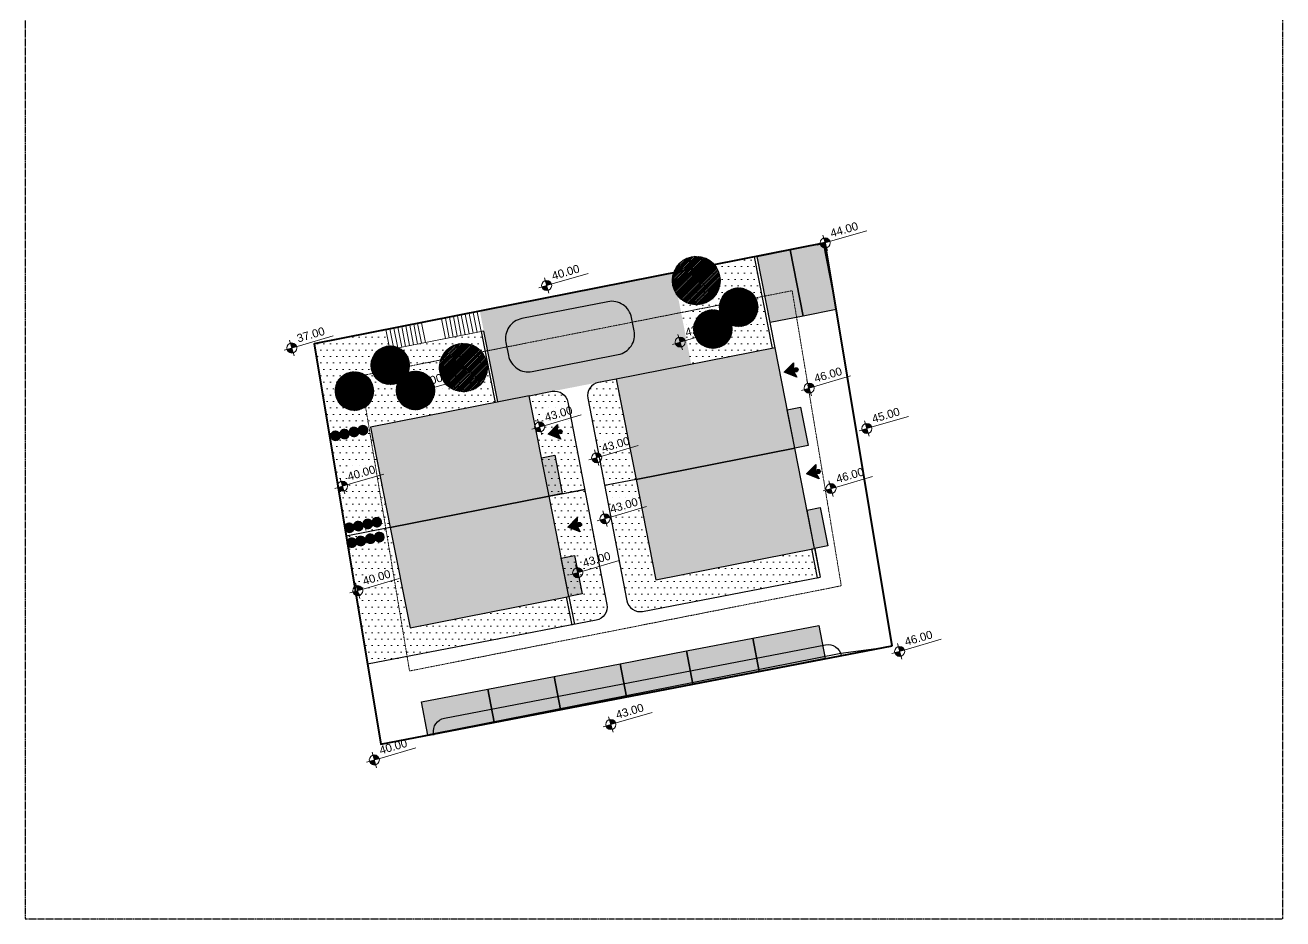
# Model space of a CAD drawing. Header units: millimetres. Extents: x 694231 to 734331, y 4486031 to 4541543.
# Drawn here: x 694231 to 703557, y 4505419 to 4512046 of the extents above; entities that cross this region are included whole.
import ezdxf
from ezdxf.enums import TextEntityAlignment as Align

# ---------------------------------------------------------------- set-up
doc = ezdxf.new("R2010")
doc.units = ezdxf.units.MM
for name, pattern in [('022_ATASEHIR MODERN_ABL_TASIYICI_110-120$0$HIDDEN', [9.525, 6.35, -3.175]), ('AI-Linetype-22', [3.2004, 1.6002, -1.6002]), ('HIDDEN', [0.375, 0.25, -0.125])]:
    doc.linetypes.add(name, pattern=pattern)
for name, color, linetype, lineweight in [('_P10_İ_GirişBina', 250, 'Continuous', 15), ('_P3_S_Duvar_Ç', 7, 'Continuous', 30), ('_P6_BT_Yesil_T', 87, 'Continuous', 5), ('A-merdiven betonarme', 41, 'HIDDEN', 9), ('BS_09_AĞAÇ', 3, 'Continuous', 0), ('DERE_TARAMA', 152, 'Continuous', 0), ('VAZİYET PLANI KOT SEMBOL BS(M)', 2, 'Continuous', 18), ('VAZİYET PLANI KOT YAZI BS(M)', 1, 'Continuous', 18)]:
    doc.layers.add(name, color=color, linetype=linetype, lineweight=lineweight)
doc.layers.add('_P2_D_5_T', color=7, linetype='Continuous', lineweight=20, true_color=0x51565c)
doc.styles.add('LYO_LJD', font='times.ttf')
doc.styles.add('on02.0mm-Arial', font='arial.ttf', dxfattribs={"height": 2})
pattern_1 = [(0, (-19595.13, -39837.417), (23.8125, 47.625), [0, -47.625])]

# ---------------------------------------------------------------- blocks, each defined once
blk = doc.blocks.new('G_BINA')
at = {"layer": '_P10_İ_GirişBina'}
h = blk.add_hatch(color=31, dxfattribs=at)
h.dxf.hatch_style = 1
h.paths.add_polyline_path([(-0.393, -0.098), (0, 0.488), (0.393, -0.098), (0, 0)])
h = blk.add_hatch(color=31, dxfattribs=at)
h.dxf.hatch_style = 1
edge = h.paths.add_edge_path()
edge.add_arc((0, -0.144), 0.109, 0, 360)
at = {"layer": '_P10_İ_GirişBina', "lineweight": 30}
blk.add_lwpolyline([(-0.393, -0.098), (0, 0.488), (0.393, -0.098), (0, 0)], close=True, dxfattribs=at)
blk.add_circle((0, -0.144), 0.109, dxfattribs=at)
at = {"layer": '_P10_İ_GirişBina', "insert": (0.003, 0.355), "char_height": 0.34, "width": 1.584, "attachment_point": 2, "style": 'LYO_LJD'}
blk.add_mtext('{\\fArial Narrow|b0|i0|c162|p34;G}', dxfattribs=at)
blk = doc.blocks.new('*U2')
at = {"layer": 'VAZİYET PLANI KOT SEMBOL BS(M)', "extrusion": (-3.94233e-09, -3.15733e-08, 1)}
h = blk.add_hatch(color=5, dxfattribs=at)
h.dxf.hatch_style = 1
h.paths.add_polyline_path([(0, 7.8), (0, 0), (7.8, 0, 0.414214)])
h.paths.add_polyline_path([(0, 0), (-7.8, 0, 0.414214), (0, -7.8)])
at = {"layer": 'VAZİYET PLANI KOT SEMBOL BS(M)', "color": 5, "extrusion": (-3.94233e-09, -3.15733e-08, 1)}
blk.add_line((12.4, 0, 0), (66.4, 0, 0), dxfattribs=at)
for points in [[(-12.4, 0), (12.4, 0)], [(0, 12.4), (0, -12.4)]]:
    blk.add_lwpolyline(points, dxfattribs=at)
blk.add_circle((0, 0), 7.75, dxfattribs=at)
at = {"layer": 'VAZİYET PLANI KOT YAZI BS(M)', "extrusion": (-3.94233e-09, -3.15733e-08, 1), "style": 'on02.0mm-Arial'}
for tag, p in [('BDK', (11.8, 1.5)), ('TZK', (11.8, -18.4))]:
    blk.add_attdef(tag, text='', height=12.5, dxfattribs=at).set_placement(p, align=Align.BOTTOM_LEFT)
blk = doc.blocks.new('ereff')
at = {"true_color": 0xc7c8ca}
h = blk.add_hatch(color=9, dxfattribs=at)
h.dxf.hatch_style = 1
h.paths.add_polyline_path([(-1458.1, -4329.9), (-1208.1, -4329.9), (-1208.1, -4829.9), (-1458.1, -4829.9)])
at = {"color": 30, "true_color": 0xf8991e}
blk.add_lwpolyline([(-1458.1, -4329.9), (-1208.1, -4329.9), (-1208.1, -4829.9), (-1458.1, -4829.9), (-1458.1, -4329.9)], dxfattribs=at)
blk = doc.blocks.new('QuercusRubra')
at = {"layer": 'BS_09_AĞAÇ', "ltscale": 0.1, "true_color": 0x64815a}
h = blk.add_hatch(dxfattribs=at)
h.set_pattern_fill('ANSI31', color=77, scale=0.030992, angle=322.6119)
h.set_pattern_definition([(7.611940797, (-1785412.38719, -1842232.42255), (-0.013034216255, 0.0975318525524), [])])
edge = h.paths.add_edge_path()
edge.add_arc((0, 0), 2, 322.6119, 682.6119)
at = {"layer": 'BS_09_AĞAÇ', "color": 116}
for points in [[(-1.5, 1.01), (-1.69, 1.06)], [(-1.43, 1.19), (-1.66, 1.11)], [(-1.05, 1.03), (-1.57, 1.25)], [(-1.22, 1.09), (-1.49, 1.01)], [(-1.32, 1.15), (-1.43, 1.41)], [(-1.37, 1.3), (-1.34, 1.51)], [(-1.08, 1.41), (-1.12, 1.65)], [(-0.67, 1.42), (-0.62, 1.92)], [(0.13, 1.79), (0.3, 1.94)], [(0.41, 1.4), (0.68, 1.89)], [(0.57, 1.69), (0.51, 1.94)], [(0.52, 1.61), (0.95, 1.76)], [(0.98, 1.12), (1.17, 1.65)], [(1.07, 1.4), (1.07, 1.71)], [(1.09, 1.4), (1.36, 1.48)], [(1.2, 1.22), (1.75, 1)], [(1.45, 1.11), (1.55, 1.28)], [(-1.49, 1.01), (-1.78, 0.91)], [(1.55, 0.55), (1.94, 0.49)], [(1.65, 0.17), (2, -0.14)], [(1.74, 0.52), (1.89, 0.7)], [(1.82, 0.24), (2, 0.15)], [(1.85, 0.02), (2.01, 0.08)], [(-1.81, -0.07), (-2, -0.17)], [(-1.56, -0.25), (-1.98, -0.34)], [(-1.57, -0.96), (-1.61, -0.62), (-1.96, -0.48)], [(-1.78, -0.56), (-1.91, -0.62)], [(-1.72, -0.87), (-1.8, -0.88)], [(-1.28, -0.93), (-1.44, -1.17), (-1.56, -1.22)], [(-1.28, -0.96), (-1.08, -1.4), (-1.11, -1.68)], [(-1.46, -1.05), (-1.67, -1.14)], [(-1.23, -1.34), (-1.5, -1.35)], [(-1.18, -1.22), (-1.31, -1.52)], [(-1.25, -1.42), (-1.18, -1.65)], [(-0.23, -1.37), (-0.5, -1.61), (-1.03, -1.72)], [(-0.78, -1.67), (-0.76, -1.84)], [(-0.48, -1.78), (-0.61, -1.89)], [(-0.5, -1.61), (-0.47, -1.96)], [(-0.17, -1.63), (-0.35, -1.95)], [(-0.24, -1.77), (-0.1, -1.98)], [(-0.1, -1.73), (0.07, -1.97)], [(0.36, -1.7), (0.23, -2)], [(0.37, -1.58), (0.61, -1.91)], [(0.68, -1.34), (1.06, -1.72)], [(0.84, -1.5), (0.81, -1.85)], [(0.99, -1.38), (1.27, -1.58)], [(1.32, -1.29), (1.42, -1.4)]]:
    blk.add_lwpolyline(points, dxfattribs=at)
for points in [[(-0.7, 0.78, 0.05, 0, 0), (-1.04, 1.05, 0, 0, 0), (-1.09, 1.4, 0, 0, 0), (-1.21, 1.61, 0, 0, 0)], [(0.62, 0.91, 0.05, 0, 0), (1, 0.97, 0, 0, 0), (0.98, 1.11, 0, 0, 0), (1.44, 1.39, 0, 0, 0)], [(1.03, 0.31, 0.05, 0, 0), (1.65, 0.17, 0, 0, 0), (1.98, 0.37, 0, 0, 0)], [(0.26, -0.87, 0.0834, 0.05, 0), (-0.24, -1.37, 0.05, 0, 0), (-1.19, -1.22, 0, 0, 0), (-1.88, -0.76, 0, 0, 0)], [(-1.18, -0.34, 0.05, 0.05, 0), (-1.27, -0.68, 0.05, 0, 0), (-1.28, -0.93, 0, 0, 0), (-1.72, -1.03, 0, 0, 0)], [(-0.23, -1.37, 0.05, 0, 0), (-0.12, -1.74, 0, 0, 0), (-0.24, -1.96, 0, 0, 0)], [(0.35, -1.25, 0.05, 0, 0), (0.37, -1.98, 0, 0, 0)]]:
    blk.add_lwpolyline(points, format="xyseb", dxfattribs=at)
at = {"layer": 'BS_09_AĞAÇ', "color": 36}
for points in [[(0, 0, 0.167, 0.0834, 0), (-0.67, 0.05, 0.0834, 0.05, 0), (-0.55, 0.47, 0.05, 0.0334, 0), (-0.7, 0.78, 0.0334, 0.0334, 0), (-0.67, 1.03, 0.05, 0, 0), (-0.67, 1.4, 0, 0, 0), (-0.93, 1.77, 0, 0, 0)], [(0, 0, 0.167, 0.0834, 0), (0.26, 0.29, 0.0834, 0.0834, 0), (0.35, 0.54, 0.0834, 0.05, 0), (0.61, 0.9, 0.05, 0, 0), (0.4, 1.4, 0, 0, 0), (0.13, 1.8, 0, 0, 0), (0.1, 1.96, 0, 0, 0)], [(-0.67, 0.05, 0.0834, 0.05, 0), (-1.18, -0.35, 0.05, 0, 0), (-1.41, -0.34, 0, 0, 0), (-1.75, -0.11, 0, 0, 0), (-1.98, 0.14, 0, 0, 0)], [(0, 0, 0.167, 0.0834, 0), (0.31, -0.48, 0.0834, 0.0834, 0), (0.26, -0.85, 0.0834, 0.05, 0), (0.36, -1.25, 0.05, 0, 0), (0.99, -1.39, 0, 0, 0), (1.65, -1.19, 0, 0, 0)], [(0.28, 0.29, 0.0834, 0.05, 0), (1.02, 0.32, 0.05, 0, 0), (1.55, 0.55, 0, 0, 0), (1.79, 0.81, 0, 0, 0)]]:
    blk.add_lwpolyline(points, format="xyseb", dxfattribs=at)
at = {"layer": 'BS_09_AĞAÇ'}
blk.add_circle((0, 0), 2, dxfattribs=at)

msp = doc.modelspace()

# ---------------------------------------------------------------- hatches: boundary and pattern name
at = {"lineweight": 80, "true_color": 0x904637}
h = msp.add_hatch(color=17, dxfattribs=at)
h.dxf.hatch_style = 1
edge = h.paths.add_edge_path()
edge.add_arc((700112.5, 4508736.4), 15.3, 0, 360)
h.paths.add_polyline_path([(700117.9, 4508681.3), (700026.1, 4508717.7), (700094.6, 4508788.7), (700092.8, 4508732.1)])
h.paths.add_polyline_path([(700123.8, 4508705.5), (700109.8, 4508770.2), (700013, 4508749.3), (700027, 4508684.5)], flags=9)
h.paths.add_polyline_path([(700085.2, 4508165.6), (699938.5, 4508909.9), (698761.2, 4508677.7), (698907.9, 4507933.4)])
h.paths.add_polyline_path([(699882.4, 4509194.1), (699980.5, 4509213.5), (700036.6, 4508929.2), (699938.5, 4508909.9)])
h.paths.add_polyline_path([(700029.2, 4508449.9), (700127.3, 4508469.2), (700183.3, 4508185), (700085.2, 4508165.6)])
h.paths.add_polyline_path([(699938.7, 4508908.6), (699791.7, 4509654.1), (698614.4, 4509422), (698761.2, 4508677.7), (699938.5, 4508909.9)])
h = msp.add_hatch(color=17, dxfattribs=at)
h.dxf.hatch_style = 1
h.paths.add_polyline_path([(698115.8, 4508552.6), (697968.8, 4509298.1), (696791.5, 4509065.9), (696938.3, 4508321.7), (698115.6, 4508553.8)])
h.paths.add_polyline_path([(698059.5, 4508838.1), (698157.7, 4508857.4), (698213.7, 4508573.2), (698115.6, 4508553.9)])
h = msp.add_hatch(color=17, dxfattribs=at)
h.dxf.hatch_style = 1
h.paths.add_polyline_path([(698206.3, 4508093.9), (698304.4, 4508113.2), (698360.4, 4507829), (698262.3, 4507809.6)])
h.paths.add_polyline_path([(698262.3, 4507809.6), (698115.6, 4508553.9), (696938.3, 4508321.7), (697085, 4507577.4), (698262.3, 4507809.6)])
at = {"layer": '_P2_D_5_T', "lineweight": 0, "true_color": 0x745e3d}
h = msp.add_hatch(dxfattribs=at)
h.set_pattern_fill('ANSI31', color=37, scale=0.005, angle=28)
h.set_pattern_definition([(73, (-19595.128716, -39837.4173), (-0.015181338000913, 0.004641400812473), [])])
h.paths.add_polyline_path([(699036.9, 4510208.9), (697602.4, 4509926.1), (697735.8, 4509252.1), (699170.5, 4509531.6)])
h.paths.add_polyline_path([(698629.1, 4509602.9), (697991.4, 4509477.2, -0.414214), (697815.2, 4509595.3), (697795.8, 4509693.4, -0.414214), (697914, 4509869.6), (698551.7, 4509995.3, -0.414214), (698727.9, 4509877.2), (698747.2, 4509779.1, -0.414214)], flags=16)
at = {"layer": '_P6_BT_Yesil_T'}
h = msp.add_hatch(dxfattribs=at)
h.set_pattern_fill('DOTS', color=256, scale=30)
h.set_pattern_definition(pattern_1)
h.paths.add_polyline_path([(699036.9, 4510208.9), (699638.6, 4510327.6), (699772.1, 4509650.3), (699170.5, 4509531.6)])
h = msp.add_hatch(dxfattribs=at)
h.set_pattern_fill('DOTS', color=256, scale=30)
h.set_pattern_definition(pattern_1)
h.paths.add_polyline_path([(696486.2, 4509005), (696373.2, 4509683.7), (696905.9, 4509787.9), (696934.7, 4509640.7), (697611.9, 4509773.2), (697715.4, 4509248.1)])
h = msp.add_hatch(dxfattribs=at)
h.set_pattern_fill('DOTS', color=256, scale=30)
h.set_pattern_definition(pattern_1)
h.paths.add_polyline_path([(698614.4, 4509422), (698482.8, 4509396.7, 0.41436), (698403.5, 4509279.6), (698528.2, 4508631.8), (698761.2, 4508677.7)])
h = msp.add_hatch(dxfattribs=at)
h.set_pattern_fill('DOTS', color=256, scale=30)
h.set_pattern_definition(pattern_1)
h.paths.add_polyline_path([(698256.2, 4509251.5, 0.414068), (698139.1, 4509330.8), (697968.8, 4509298.1), (698115.8, 4508552.6), (698380.8, 4508603.6)])
edge = h.paths.add_edge_path()
edge.add_line((698262.4, 4507809.6), (698303.4, 4507601.6))
edge.add_line((698303.4, 4507601.6), (698465.8, 4507632.9))
edge.add_arc((698446.9, 4507731.1), 100, 280.89334, 370.89334)
edge.add_line((698545.1, 4507750), (698380.8, 4508603.6))
edge.add_line((698380.8, 4508603.6), (698115.8, 4508552.6))
edge.add_line((698115.8, 4508552.6), (698262.3, 4507809.6))
edge.add_line((698262.3, 4507809.6), (698262.4, 4507809.6))
h.paths.add_polyline_path([(698283.7, 4507597.8), (698242.7, 4507805.7), (697085, 4507577.4), (696938.3, 4508321.7), (696938.3, 4508321.7), (696610.7, 4508257.1), (696769, 4507306.3)])
h = msp.add_hatch(dxfattribs=at)
h.set_pattern_fill('DOTS', color=256, scale=30)
h.set_pattern_definition(pattern_1)
h.paths.add_polyline_path([(696486.1, 4509005.7), (696610.7, 4508257.1), (696938.3, 4508321.7), (696791.5, 4509065.9)])
h = msp.add_hatch(dxfattribs=at)
h.set_pattern_fill('DOTS', color=256, scale=30)
h.set_pattern_definition(pattern_1)
h.paths.add_polyline_path([(698692.4, 4507778.3, 0.414214), (698809.5, 4507699), (700107.6, 4507948.8), (700065.6, 4508161.7), (698907.9, 4507933.4), (698761.2, 4508677.7), (698528.2, 4508631.8)])
at = {"layer": 'DERE_TARAMA'}
h = msp.add_hatch(color=133, dxfattribs=at)
h.dxf.hatch_style = 1
h.paths.add_polyline_path([(697914, 4509869.6, 0.414214), (697795.8, 4509693.4), (697815.2, 4509595.3, 0.414214), (697991.4, 4509477.2), (698629.1, 4509602.9, 0.414214), (698747.2, 4509779.1), (698727.9, 4509877.2, 0.414214), (698551.7, 4509995.3)])

# ---------------------------------------------------------------- linework, layer by layer
at = {"color": 1, "lineweight": 40}
msp.add_lwpolyline([(700660.9, 4507444.3), (700163.7, 4510431.1), (696373.2, 4509683.7), (696867.5, 4506714.3)], close=True, dxfattribs=at)
at = {"color": 5}
for points in [[(696373.2, 4509683.7), (700163.7, 4510431.1)], [(696867.5, 4506714.3), (696373.2, 4509683.7)], [(696966.1, 4506730.7), (697260, 4506792.4), (700279.7, 4507388), (700577.3, 4507429.6)], [(697260.4, 4506789.9), (700282.9, 4507371.6)]]:
    msp.add_lwpolyline(points, dxfattribs=at)
at = {"color": 1, "lineweight": 30}
for points in [[(697582.7, 4509922.2), (696373.2, 4509683.7), (696867.5, 4506714.3), (698657.9, 4507058.8)], [(698657.9, 4507058.8), (700660.9, 4507444.3)]]:
    msp.add_lwpolyline(points, dxfattribs=at)
at = {"color": 7, "lineweight": 30}
for points in [[(699938.7, 4508908.6), (699791.7, 4509654.1), (698614.4, 4509422), (698761.2, 4508677.7), (699938.5, 4508909.9)], [(698115.8, 4508552.6), (697968.8, 4509298.1), (696791.5, 4509065.9), (696938.3, 4508321.7), (698115.6, 4508553.8)], [(698059.5, 4508838.1), (698157.7, 4508857.4), (698213.7, 4508573.2), (698115.6, 4508553.9), (698059.5, 4508838.1)], [(698262.3, 4507809.6), (698115.6, 4508553.9), (696938.3, 4508321.7), (697085, 4507577.4), (698262.3, 4507809.6)]]:
    msp.add_lwpolyline(points, close=True, dxfattribs=at)
for points in [[(699882.4, 4509194.1), (699980.5, 4509213.5), (700036.6, 4508929.2), (699938.5, 4508909.9), (699882.4, 4509194.1)], [(700085.2, 4508165.6), (699938.5, 4508909.9), (698761.2, 4508677.7), (698907.9, 4507933.4), (700085.2, 4508165.6)], [(700029.2, 4508449.9), (700127.3, 4508469.2), (700183.3, 4508185), (700085.2, 4508165.6), (700029.2, 4508449.9)], [(698206.3, 4508093.9), (698304.4, 4508113.2), (698360.4, 4507829), (698262.3, 4507809.6), (698206.3, 4508093.9)]]:
    msp.add_lwpolyline(points, dxfattribs=at)
at = {"color": 8}
msp.add_lwpolyline([(697262.1, 4506780), (697260, 4506792.4, -0.406859), (697339.8, 4506907), (700165.8, 4507450.9, -0.412858), (700282.8, 4507372), (700282.9, 4507371.6)], format="xyb", dxfattribs=at)
at = {"layer": '_P3_S_Duvar_Ç', "lineweight": 30}
msp.add_line((700085.5, 4508164.4), (700127.2, 4507952.6), dxfattribs=at)
at = {"layer": '_P3_S_Duvar_Ç', "color": 3, "lineweight": 30}
for points in [[(700660.9, 4507444.3), (700163.7, 4510431.1), (696373.2, 4509683.7), (696867.5, 4506714.3), (700660.9, 4507444.3)], [(698115.6, 4508553.8), (698380.4, 4508606)], [(696867.5, 4506714.3), (700660.9, 4507444.3)]]:
    msp.add_lwpolyline(points, dxfattribs=at)
at = {"layer": '_P3_S_Duvar_Ç', "lineweight": 30}
for points in [[(699772.1, 4509650.3), (699638.6, 4510327.6)], [(699791.7, 4509654.1), (699658.2, 4510331.4)], [(697735.3, 4509252), (697631.7, 4509777.2), (697611.9, 4509773.2), (697715.7, 4509248.2)], [(698115.8, 4508552.6), (698380.8, 4508603.6)], [(698761.2, 4508677.7), (698528.2, 4508631.8)], [(696938.3, 4508321.7), (696610.7, 4508257.1)], [(700107.6, 4507948.8), (700065.6, 4508161.7), (700085.2, 4508165.6), (700127.2, 4507952.6)], [(700107.6, 4507948.8), (700127.2, 4507952.6)], [(698242.7, 4507805.7), (698283.7, 4507597.8)], [(698262.4, 4507809.6), (698303.4, 4507601.6)]]:
    msp.add_lwpolyline(points, dxfattribs=at)
at = {"layer": '_P3_S_Duvar_Ç', "color": 7, "lineweight": 30, "true_color": 0xffffff}
msp.add_lwpolyline([(697914, 4509869.6, 0.414214), (697795.8, 4509693.4), (697815.2, 4509595.3, 0.414214), (697991.4, 4509477.2), (698629.1, 4509602.9, 0.414214), (698747.2, 4509779.1), (698727.9, 4509877.2, 0.414214), (698551.7, 4509995.3), (697914, 4509869.6, 0.414214)], format="xyb", close=True, dxfattribs=at)
at = {"layer": '_P3_S_Duvar_Ç', "color": 7, "lineweight": 13}
for points in [[(697524.2, 4509908.9), (697553, 4509761.7)], [(697553.6, 4509914.7), (697582.4, 4509767.5)], [(697583.1, 4509920.5), (697611.9, 4509773.2)], [(697023.7, 4509811), (697052.5, 4509663.8)], [(697053.1, 4509816.7), (697081.9, 4509669.5)], [(697082.6, 4509822.5), (697111.4, 4509675.3)], [(697112, 4509828.3), (697140.8, 4509681.1)], [(697141.5, 4509834), (697170.3, 4509686.8)], [(697170.9, 4509839.8), (697199.7, 4509692.6)], [(697170.9, 4509839.8), (697199.7, 4509692.6)], [(697318.1, 4509868.6), (697346.9, 4509721.4)], [(697347.5, 4509874.3), (697376.3, 4509727.2)], [(697377, 4509880.1), (697405.8, 4509732.9)], [(697406.4, 4509885.9), (697435.2, 4509738.7)], [(697435.9, 4509891.6), (697464.7, 4509744.4)], [(697465.3, 4509897.4), (697494.1, 4509750.2)], [(697494.8, 4509903.2), (697523.6, 4509756)], [(696905.9, 4509787.9), (696934.7, 4509640.7)], [(696935.4, 4509793.7), (696964.2, 4509646.5)], [(696964.8, 4509799.5), (696993.6, 4509652.3)], [(696994.2, 4509805.2), (697023, 4509658)], [(697611.9, 4509773.2), (697199.7, 4509692.6)], [(697199.7, 4509692.6), (697346.9, 4509721.4)], [(697611.9, 4509773.2), (697611.9, 4509773.2)], [(697199.7, 4509692.6), (696934.7, 4509640.7)]]:
    msp.add_lwpolyline(points, dxfattribs=at)
at = {"layer": '_P3_S_Duvar_Ç', "lineweight": 30}
for points in [[(698614.4, 4509422), (698482.8, 4509396.7, 0.41436), (698403.5, 4509279.6), (698692.4, 4507778.3, 0.414214), (698809.5, 4507699), (700127.2, 4507952.6)], [(697968.8, 4509298.1), (698139.1, 4509330.8, -0.414068), (698256.2, 4509251.5), (698545.1, 4507750, -0.414214), (698465.8, 4507632.9), (696769, 4507306.3)]]:
    msp.add_lwpolyline(points, format="xyb", dxfattribs=at)
at = {"layer": '_P6_BT_Yesil_T', "color": 2, "linetype": '022_ATASEHIR MODERN_ABL_TASIYICI_110-120$0$HIDDEN', "lineweight": 30}
msp.add_lwpolyline([(694231.1, 4505419), (703557, 4505419), (703557, 4512181.2), (694231.1, 4512181.2)], close=True, dxfattribs=at)
at = {"layer": 'A-merdiven betonarme', "color": 4, "linetype": 'AI-Linetype-22'}
for points in [[(697081.3, 4507257), (696717, 4509445.7), (699918.5, 4510077), (700282.8, 4507888.5)], [(697081.3, 4507257), (700282.8, 4507888.5)]]:
    msp.add_lwpolyline(points, dxfattribs=at)

# ---------------------------------------------------------------- block references
at = {"lineweight": 80}
for p, rotation in [((699407.3, 4505359), 191.154320375393), ((699652.6, 4505407.4), 191.154320375393), ((704644.2, 4506980.7), 280.8933411657507), ((704153.3, 4506886.2), 280.8933411657507), ((703662.3, 4506791.7), 280.8933411657507), ((703171.3, 4506697.2), 280.8933411657507), ((702680.3, 4506602.7), 280.8933411657507), ((702189.3, 4506508.2), 280.8933411657507)]:
    msp.add_blockref('ereff', p, dxfattribs=dict(at, rotation=rotation))
at = {"layer": '_P10_İ_GirişBina', "xscale": 139.9999999410171, "yscale": 139.9999999410171, "zscale": 139.9999999410171, "rotation": 102.2110293724766}
for p in [(699927, 4509486.2), (698177.1, 4509027.1), (700092.8, 4508732.1), (698321.5, 4508338.6)]:
    msp.add_blockref('G_BINA', p, dxfattribs=at)
at = {"layer": 'BS_09_AĞAÇ'}
for p, xscale, yscale, zscale, rotation in [((699207.6, 4510152.1), 89.62945827719632, 89.62945827719632, 89.62945827719632, 37.38805920295565), ((699521.8, 4509954.4, 0), 71.70356662175706, 71.70356662175706, 71.70356662175706, 37.38805920295565), ((699330.8, 4509792.7, 0), 71.70356662175706, 71.70356662175706, 71.70356662175706, 37.38805920295565), ((696938.4, 4509524.2), 71.70356662175706, 71.70356662175706, 71.70356662175706, 37.38805920295565), ((697480.6, 4509506.7), 89.62945827719632, 89.62945827719632, 89.62945827719632, 37.38805920295565), ((696672.2, 4509332.5), 71.70356662175706, 71.70356662175706, 71.70356662175706, 37.38805920295565), ((697125.2, 4509337.1, 0), 71.70356662175706, 71.70356662175706, 71.70356662175706, 37.38805920295565), ((696599, 4509013.5), 17.92589165543927, 17.92589165543927, 17.92589165543927, 37.3880592029556), ((696670, 4509029.9), 17.92589165543927, 17.92589165543927, 17.92589165543927, 37.3880592029556), ((696736.5, 4509042.6), 17.92589165543927, 17.92589165543927, 17.92589165543927, 37.3880592029556), ((696532.5, 4509000.8), 17.92589165543927, 17.92589165543927, 17.92589165543927, 37.3880592029556), ((696838.7, 4508360.4), 17.92589165543927, 17.92589165543927, 17.92589165543927, 37.3880592029556), ((696634.7, 4508318.6), 17.92589165543927, 17.92589165543927, 17.92589165543927, 37.3880592029556), ((696701.2, 4508331.3), 17.92589165543927, 17.92589165543927, 17.92589165543927, 37.3880592029556), ((696772.2, 4508347.7), 17.92589165543927, 17.92589165543927, 17.92589165543927, 37.3880592029556), ((696653, 4508208.3), 17.92589165543927, 17.92589165543927, 17.92589165543927, 37.3880592029556), ((696719.5, 4508221), 17.92589165543927, 17.92589165543927, 17.92589165543927, 37.3880592029556), ((696790.5, 4508237.4), 17.92589165543927, 17.92589165543927, 17.92589165543927, 37.3880592029556), ((696857, 4508250.1), 17.92589165543927, 17.92589165543927, 17.92589165543927, 37.3880592029556)]:
    msp.add_blockref('QuercusRubra', p, dxfattribs=dict(at, xscale=xscale, yscale=yscale, zscale=zscale, rotation=rotation))
at = {"layer": 'VAZİYET PLANI KOT SEMBOL BS(M)', "extrusion": (-4.99228e-08, 1.83037e-08, 1)}
ref = msp.add_blockref('*U2', (700163.7, 4510431.1, 0), dxfattribs=dict(at, xscale=4.821428571428654, yscale=4.821428571428654, zscale=4.821428571428654, rotation=16.29144000276388))
ref.add_attrib('BDK', '44.00', dxfattribs={"layer": 'VAZİYET PLANI KOT YAZI BS(M)', "extrusion": (-4.48498e-08, -1.31077e-08, 1), "height": 60.27, "rotation": 16.29144, "style": 'on02.0mm-Arial'}).set_placement((700216.3, 4510454.3, -0.1), align=Align.BOTTOM_LEFT)
ref = msp.add_blockref('*U2', (698098.1, 4510115.1, 0), dxfattribs=dict(at, xscale=4.821428571428654, yscale=4.821428571428654, zscale=4.821428571428654, rotation=16.29144000276388))
ref.add_attrib('BDK', '40.00', dxfattribs={"layer": 'VAZİYET PLANI KOT YAZI BS(M)', "extrusion": (-4.48498e-08, -1.31077e-08, 1), "height": 60.27, "rotation": 16.29144, "style": 'on02.0mm-Arial'}).set_placement((698150.7, 4510138.3, -0.1), align=Align.BOTTOM_LEFT)
ref = msp.add_blockref('*U2', (699087.9, 4509695.7, 0), dxfattribs=dict(at, xscale=4.821428571428654, yscale=4.821428571428654, zscale=4.821428571428654, rotation=16.29144000276388))
ref.add_attrib('BDK', '43.00', dxfattribs={"layer": 'VAZİYET PLANI KOT YAZI BS(M)', "color": 6, "extrusion": (-4.48498e-08, -1.31077e-08, 1), "height": 60.27, "rotation": 16.29144, "style": 'on02.0mm-Arial'}).set_placement((699140.5, 4509718.9, -0.1), align=Align.BOTTOM_LEFT)
ref = msp.add_blockref('*U2', (696208.5, 4509652, 0), dxfattribs=dict(at, xscale=4.821428571428654, yscale=4.821428571428654, zscale=4.821428571428654, rotation=16.29144000276388))
ref.add_attrib('BDK', '37.00', dxfattribs={"layer": 'VAZİYET PLANI KOT YAZI BS(M)', "extrusion": (-4.48498e-08, -1.31077e-08, 1), "height": 60.27, "rotation": 16.29144, "style": 'on02.0mm-Arial'}).set_placement((696261.1, 4509675.2, -0.1), align=Align.BOTTOM_LEFT)
ref = msp.add_blockref('*U2', (697081.8, 4509307, 0), dxfattribs=dict(at, xscale=4.821428571428654, yscale=4.821428571428654, zscale=4.821428571428654, rotation=16.29144000276388))
ref.add_attrib('BDK', '40.00', dxfattribs={"layer": 'VAZİYET PLANI KOT YAZI BS(M)', "color": 6, "extrusion": (-4.48498e-08, -1.31077e-08, 1), "height": 60.27, "rotation": 16.29144, "style": 'on02.0mm-Arial'}).set_placement((697134.4, 4509330.1, -0.1), align=Align.BOTTOM_LEFT)
ref = msp.add_blockref('*U2', (700044.3, 4509354.7, 0), dxfattribs=dict(at, xscale=4.821428571428654, yscale=4.821428571428654, zscale=4.821428571428654, rotation=16.29144000276388))
ref.add_attrib('BDK', '46.00', dxfattribs={"layer": 'VAZİYET PLANI KOT YAZI BS(M)', "color": 6, "extrusion": (-4.48498e-08, -1.31077e-08, 1), "height": 60.27, "rotation": 16.29144, "style": 'on02.0mm-Arial'}).set_placement((700096.9, 4509377.9, -0.1), align=Align.BOTTOM_LEFT)
ref = msp.add_blockref('*U2', (698046.2, 4509066.5, 0), dxfattribs=dict(at, xscale=4.821428571428654, yscale=4.821428571428654, zscale=4.821428571428654, rotation=16.29144000276388))
ref.add_attrib('BDK', '43.00', dxfattribs={"layer": 'VAZİYET PLANI KOT YAZI BS(M)', "color": 6, "extrusion": (-4.48498e-08, -1.31077e-08, 1), "height": 60.27, "rotation": 16.29144, "style": 'on02.0mm-Arial'}).set_placement((698098.8, 4509089.6, -0.1), align=Align.BOTTOM_LEFT)
ref = msp.add_blockref('*U2', (700472.8, 4509055.2, 0), dxfattribs=dict(at, xscale=4.821428571428654, yscale=4.821428571428654, zscale=4.821428571428654, rotation=16.29144000276388))
ref.add_attrib('BDK', '45.00', dxfattribs={"layer": 'VAZİYET PLANI KOT YAZI BS(M)', "extrusion": (-4.48498e-08, -1.31077e-08, 1), "height": 60.27, "rotation": 16.29144, "style": 'on02.0mm-Arial'}).set_placement((700525.4, 4509078.3, -0.1), align=Align.BOTTOM_LEFT)
ref = msp.add_blockref('*U2', (698468.9, 4508838.4, 0), dxfattribs=dict(at, xscale=4.821428571428654, yscale=4.821428571428654, zscale=4.821428571428654, rotation=16.29144000276388))
ref.add_attrib('BDK', '43.00', dxfattribs={"layer": 'VAZİYET PLANI KOT YAZI BS(M)', "color": 6, "extrusion": (-4.48498e-08, -1.31077e-08, 1), "height": 60.27, "rotation": 16.29144, "style": 'on02.0mm-Arial'}).set_placement((698521.5, 4508861.6, -0.1), align=Align.BOTTOM_LEFT)
ref = msp.add_blockref('*U2', (696583.8, 4508626.8, 0), dxfattribs=dict(at, xscale=4.821428571428654, yscale=4.821428571428654, zscale=4.821428571428654, rotation=16.29144000276388))
ref.add_attrib('BDK', '40.00', dxfattribs={"layer": 'VAZİYET PLANI KOT YAZI BS(M)', "color": 6, "extrusion": (-4.48498e-08, -1.31077e-08, 1), "height": 60.27, "rotation": 16.29144, "style": 'on02.0mm-Arial'}).set_placement((696636.4, 4508650, -0.1), align=Align.BOTTOM_LEFT)
ref = msp.add_blockref('*U2', (700206.5, 4508609.3, 0), dxfattribs=dict(at, xscale=4.821428571428654, yscale=4.821428571428654, zscale=4.821428571428654, rotation=16.29144000276388))
ref.add_attrib('BDK', '46.00', dxfattribs={"layer": 'VAZİYET PLANI KOT YAZI BS(M)', "color": 6, "extrusion": (-4.48498e-08, -1.31077e-08, 1), "height": 60.27, "rotation": 16.29144, "style": 'on02.0mm-Arial'}).set_placement((700259.1, 4508632.4, -0.1), align=Align.BOTTOM_LEFT)
ref = msp.add_blockref('*U2', (698530.6, 4508386, 0), dxfattribs=dict(at, xscale=4.821428571428654, yscale=4.821428571428654, zscale=4.821428571428654, rotation=16.29144000276388))
ref.add_attrib('BDK', '43.00', dxfattribs={"layer": 'VAZİYET PLANI KOT YAZI BS(M)', "color": 6, "extrusion": (-4.48498e-08, -1.31077e-08, 1), "height": 60.27, "rotation": 16.29144, "style": 'on02.0mm-Arial'}).set_placement((698583.2, 4508409.2, -0.1), align=Align.BOTTOM_LEFT)
ref = msp.add_blockref('*U2', (698328.3, 4507985.8, 0), dxfattribs=dict(at, xscale=4.821428571428654, yscale=4.821428571428654, zscale=4.821428571428654, rotation=16.29144000276388))
ref.add_attrib('BDK', '43.00', dxfattribs={"layer": 'VAZİYET PLANI KOT YAZI BS(M)', "color": 6, "extrusion": (-4.48498e-08, -1.31077e-08, 1), "height": 60.27, "rotation": 16.29144, "style": 'on02.0mm-Arial'}).set_placement((698380.9, 4508009, -0.1), align=Align.BOTTOM_LEFT)
ref = msp.add_blockref('*U2', (696697, 4507852.3, 0), dxfattribs=dict(at, xscale=4.821428571428654, yscale=4.821428571428654, zscale=4.821428571428654, rotation=16.29144000276388))
ref.add_attrib('BDK', '40.00', dxfattribs={"layer": 'VAZİYET PLANI KOT YAZI BS(M)', "color": 6, "extrusion": (-4.48498e-08, -1.31077e-08, 1), "height": 60.27, "rotation": 16.29144, "style": 'on02.0mm-Arial'}).set_placement((696749.6, 4507875.5, -0.1), align=Align.BOTTOM_LEFT)
ref = msp.add_blockref('*U2', (700715.5, 4507402.3, 0), dxfattribs=dict(at, xscale=4.821428571428654, yscale=4.821428571428654, zscale=4.821428571428654, rotation=16.29144000276388))
ref.add_attrib('BDK', '46.00', dxfattribs={"layer": 'VAZİYET PLANI KOT YAZI BS(M)', "extrusion": (-4.48498e-08, -1.31077e-08, 1), "height": 60.27, "rotation": 16.29144, "style": 'on02.0mm-Arial'}).set_placement((700768.1, 4507425.5, -0.1), align=Align.BOTTOM_LEFT)
ref = msp.add_blockref('*U2', (698573.7, 4506860.4, 0), dxfattribs=dict(at, xscale=4.821428571428654, yscale=4.821428571428654, zscale=4.821428571428654, rotation=16.29144000276388))
ref.add_attrib('BDK', '43.00', dxfattribs={"layer": 'VAZİYET PLANI KOT YAZI BS(M)', "extrusion": (-4.48498e-08, -1.31077e-08, 1), "height": 60.27, "rotation": 16.29144, "style": 'on02.0mm-Arial'}).set_placement((698626.3, 4506883.6, -0.1), align=Align.BOTTOM_LEFT)
ref = msp.add_blockref('*U2', (696820.2, 4506597.1, 0), dxfattribs=dict(at, xscale=4.821428571428654, yscale=4.821428571428654, zscale=4.821428571428654, rotation=16.29144000276388))
ref.add_attrib('BDK', '40.00', dxfattribs={"layer": 'VAZİYET PLANI KOT YAZI BS(M)', "extrusion": (-4.48498e-08, -1.31077e-08, 1), "height": 60.27, "rotation": 16.29144, "style": 'on02.0mm-Arial'}).set_placement((696872.8, 4506620.3, -0.1), align=Align.BOTTOM_LEFT)

doc.saveas('drawing.dxf')
